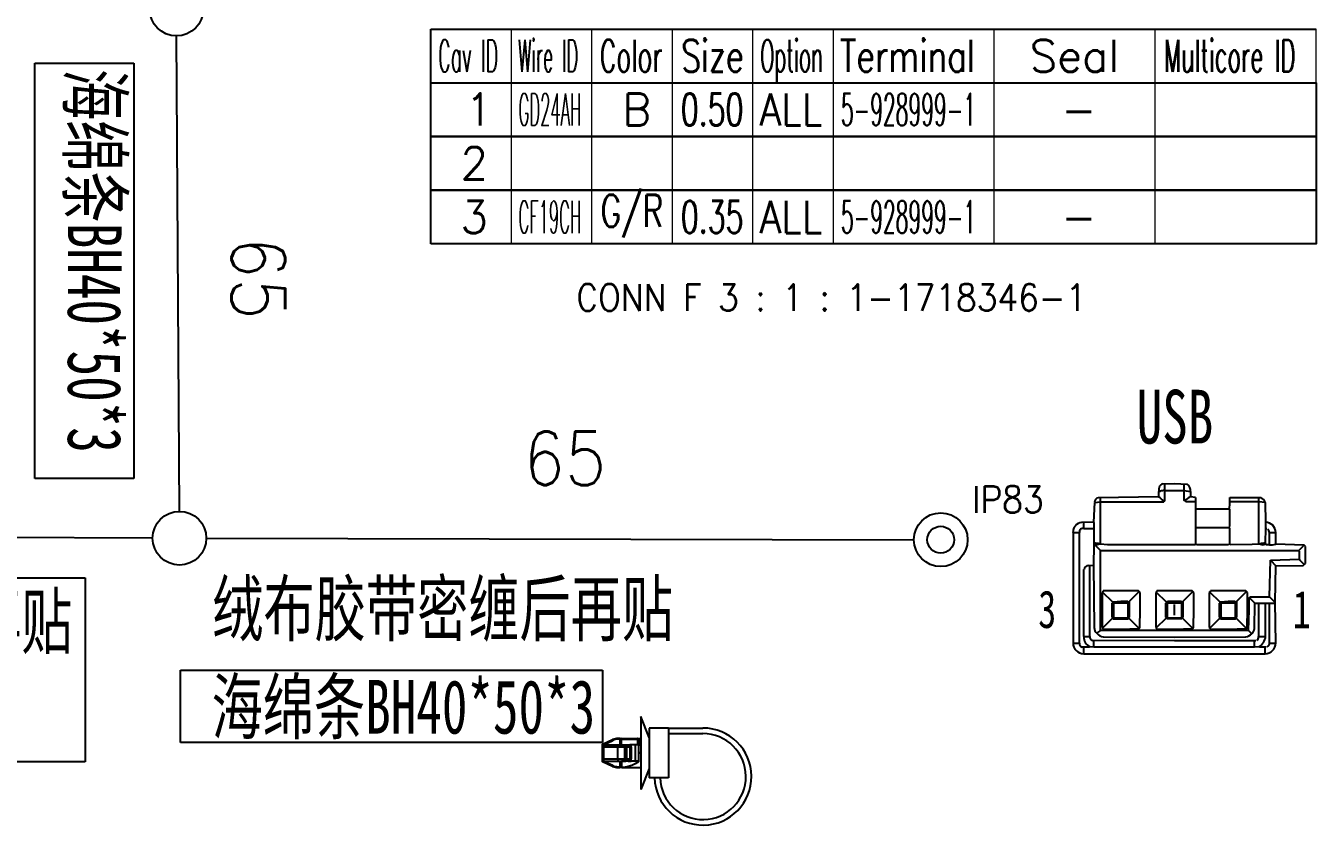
# Model space of a CAD drawing. Header units: inches. Extents: x 47316 to 59086, y 3141 to 11743.
# Drawn here: x 52739.4 to 52859.7, y 8401 to 8475.5 of the extents above; entities that cross this region are included whole.
import ezdxf

# ---------------------------------------------------------------- set-up
doc = ezdxf.new("R2010")
doc.units = ezdxf.units.IN
doc.header["$MEASUREMENT"] = 0
doc.layers.add('___SHELL', color=7, linetype='Continuous')
doc.styles.add('MtX_FangSong_GB2312', font='')
doc.styles.get("Standard").update_dxf_attribs({"font": ''})
doc.styles.get('MtX_FangSong_GB2312').set_extended_font_data('FangSong_GB2312')
doc.styles.get('Standard').set_extended_font_data('SimSun')
doc.linetypes.add('_VH_FOAM_COVERING_2', pattern='A,0.0001,[31,VeSys.shx,S=0.1,R=0,X=0,Y=0],-0.4,[31,VeSys.shx,S=0.1,R=180,X=0,Y=0],-0.0001', length=0.4002)

msp = doc.modelspace()

# ---------------------------------------------------------------- linework, layer by layer
at = {"color": 0, "linetype": 'Continuous', "lineweight": -2}
for p, q in [((52777.18, 8475.19), (52859.68, 8475.19)), ((52777.18, 8470.19), (52777.18, 8475.19)), ((52777.18, 8470.19), (52859.68, 8470.19))]:
    msp.add_line(p, q, dxfattribs=at)
at = {"color": 7, "linetype": 'Continuous', "lineweight": 15}
for p, q in [((52784.68, 8470.19), (52784.68, 8475.19)), ((52792.18, 8470.19), (52792.18, 8475.19)), ((52799.68, 8470.19), (52799.68, 8475.19)), ((52807.18, 8470.19), (52807.18, 8475.19)), ((52814.68, 8470.19), (52814.68, 8475.19)), ((52829.68, 8470.19), (52829.68, 8475.19)), ((52844.68, 8470.19), (52844.68, 8475.19)), ((52859.68, 8470.19), (52859.68, 8475.19))]:
    msp.add_line(p, q, dxfattribs=at)
at = {"color": 0, "linetype": '_VH_FOAM_COVERING_2', "lineweight": -2, "ltscale": 5}
for p, q in [((52753.73, 8430.27), (52753.48, 8474.55)), ((52686.92, 8428.15), (52751.24, 8427.79)), ((52756.24, 8427.77), (52822.19, 8427.63))]:
    msp.add_line(p, q, dxfattribs=at)
at = {"color": 1}
for p, q in [((52740.26, 8472.02), (52749.48, 8472.02)), ((52740.26, 8433.32), (52740.26, 8472.02)), ((52749.48, 8472.02), (52749.48, 8433.32)), ((52749.48, 8433.32), (52740.26, 8433.32)), ((52699.87, 8424.07), (52744.95, 8424.07)), ((52744.95, 8424.07), (52744.95, 8406.95)), ((52753.84, 8415.49), (52793.18, 8415.49)), ((52753.84, 8408.74), (52753.84, 8415.49)), ((52793.18, 8415.49), (52793.18, 8408.74)), ((52793.18, 8408.74), (52753.84, 8408.74)), ((52744.95, 8406.95), (52699.87, 8406.95))]:
    msp.add_line(p, q, dxfattribs=at)
at = {"color": 102, "linetype": 'Continuous', "lineweight": 15}
for p, q in [((52784.68, 8465.19), (52784.68, 8470.19)), ((52792.18, 8465.19), (52792.18, 8470.19)), ((52799.68, 8465.19), (52799.68, 8470.19)), ((52807.18, 8465.19), (52807.18, 8470.19)), ((52814.68, 8465.19), (52814.68, 8470.19)), ((52829.68, 8465.19), (52829.68, 8470.19)), ((52844.68, 8465.19), (52844.68, 8470.19)), ((52784.68, 8460.19), (52784.68, 8465.19)), ((52792.18, 8460.19), (52792.18, 8465.19)), ((52799.68, 8460.19), (52799.68, 8465.19)), ((52807.18, 8460.19), (52807.18, 8465.19)), ((52814.68, 8460.19), (52814.68, 8465.19)), ((52829.68, 8460.19), (52829.68, 8465.19)), ((52844.68, 8460.19), (52844.68, 8465.19)), ((52784.68, 8455.19), (52784.68, 8460.19)), ((52792.18, 8455.19), (52792.18, 8460.19)), ((52799.68, 8455.19), (52799.68, 8460.19)), ((52807.18, 8455.19), (52807.18, 8460.19)), ((52814.68, 8455.19), (52814.68, 8460.19)), ((52829.68, 8455.19), (52829.68, 8460.19)), ((52844.68, 8455.19), (52844.68, 8460.19))]:
    msp.add_line(p, q, dxfattribs=at)
at = {"color": 0, "linetype": 'ByBlock', "lineweight": -3, "ltscale": 0.132311}
for p, q in [((52797.53, 8409.21), (52796.73, 8411.17)), ((52797.53, 8406.33), (52796.73, 8404.37))]:
    msp.add_line(p, q, dxfattribs=at)
at = {"color": 0, "linetype": 'ByBlock', "lineweight": -3, "ltscale": 0.425}
msp.add_line((52796.73, 8411.17), (52796.73, 8404.37), dxfattribs=at)
at = {"color": 0, "linetype": 'ByBlock', "lineweight": -3, "ltscale": 0.096026}
for p, q in [((52797.53, 8410.09), (52797.53, 8408.55)), ((52797.53, 8406.98), (52797.53, 8405.45))]:
    msp.add_line(p, q, dxfattribs=at)
at = {"color": 0, "linetype": 'ByBlock', "lineweight": -3, "ltscale": 0.1125}
for p, q in [((52799.33, 8410.09), (52797.53, 8410.09)), ((52799.33, 8405.45), (52797.53, 8405.45))]:
    msp.add_line(p, q, dxfattribs=at)
at = {"color": 0, "linetype": 'ByBlock', "lineweight": -3, "ltscale": 0.2}
for p, q in [((52799.33, 8410.09), (52802.53, 8410.09)), ((52799.33, 8409.57), (52802.53, 8409.57))]:
    msp.add_line(p, q, dxfattribs=at)
at = {"color": 0, "linetype": 'ByBlock', "lineweight": -3, "ltscale": 0.289999}
msp.add_line((52799.33, 8410.09), (52799.33, 8405.45), dxfattribs=at)
at = {"color": 0, "linetype": 'ByBlock', "lineweight": -3, "ltscale": 0.005}
for p, q in [((52793.21, 8408.51), (52793.13, 8408.51)), ((52793.21, 8408.51), (52793.18, 8408.59)), ((52794.12, 8408.94), (52794.09, 8409.01)), ((52794.6, 8409.05), (52794.6, 8409.13)), ((52794.79, 8409.05), (52794.79, 8409.13)), ((52796.6, 8409.05), (52796.6, 8409.13)), ((52793.21, 8407.02), (52793.13, 8407.02)), ((52793.21, 8407.02), (52793.18, 8406.94)), ((52794.12, 8406.59), (52794.09, 8406.52)), ((52794.6, 8406.49), (52794.6, 8406.41)), ((52794.79, 8406.49), (52794.79, 8406.41))]:
    msp.add_line(p, q, dxfattribs=at)
at = {"color": 0, "linetype": 'ByBlock', "lineweight": -3, "ltscale": 0.011816}
for p, q in [((52793.13, 8408.51), (52793.13, 8408.33)), ((52793.13, 8407.21), (52793.13, 8407.02))]:
    msp.add_line(p, q, dxfattribs=at)
at = {"color": 0, "linetype": 'ByBlock', "lineweight": -3, "ltscale": 0.062942}
for p, q in [((52793.18, 8408.59), (52794.09, 8409.01)), ((52794.09, 8406.52), (52793.18, 8406.94))]:
    msp.add_line(p, q, dxfattribs=at)
at = {"color": 0, "linetype": 'ByBlock', "lineweight": -3, "ltscale": 0.062941}
for p, q in [((52793.21, 8408.51), (52794.12, 8408.94)), ((52794.12, 8406.59), (52793.21, 8407.02))]:
    msp.add_line(p, q, dxfattribs=at)
at = {"color": 0, "linetype": 'ByBlock', "lineweight": -3, "ltscale": 0.001816}
for p, q in [((52793.21, 8408.51), (52793.21, 8408.49)), ((52793.21, 8407.05), (52793.21, 8407.02))]:
    msp.add_line(p, q, dxfattribs=at)
at = {"color": 0, "linetype": 'ByBlock', "lineweight": -3, "ltscale": 0.081943}
for p, q in [((52793.33, 8408.53), (52794.64, 8408.53)), ((52793.25, 8408.33), (52794.56, 8408.33)), ((52793.25, 8407.21), (52794.56, 8407.21)), ((52793.33, 8407.01), (52794.64, 8407.01))]:
    msp.add_line(p, q, dxfattribs=at)
at = {"color": 0, "linetype": 'ByBlock', "lineweight": -3, "ltscale": 0.011804}
for p, q in [((52794.79, 8409.13), (52794.6, 8409.13)), ((52794.79, 8409.05), (52794.6, 8409.05))]:
    msp.add_line(p, q, dxfattribs=at)
at = {"color": 0, "linetype": 'ByBlock', "lineweight": -3, "ltscale": 0.04455}
for p, q in [((52794.64, 8408.53), (52795.35, 8408.53)), ((52794.64, 8407.01), (52795.35, 8407.01))]:
    msp.add_line(p, q, dxfattribs=at)
at = {"color": 0, "linetype": 'ByBlock', "lineweight": -3, "ltscale": 0.006325}
msp.add_line((52794.79, 8409.13), (52794.89, 8409.13), dxfattribs=at)
at = {"color": 0, "linetype": 'ByBlock', "lineweight": -3, "ltscale": 0.007907}
msp.add_line((52794.79, 8409.05), (52794.91, 8409.05), dxfattribs=at)
at = {"color": 0, "linetype": 'ByBlock', "lineweight": -3, "ltscale": 0.0325}
for p, q in [((52794.79, 8409.05), (52794.79, 8408.53)), ((52794.91, 8409.05), (52794.91, 8408.53)), ((52796.47, 8408.53), (52796.47, 8409.05)), ((52794.79, 8407.01), (52794.79, 8406.49)), ((52794.88, 8407.01), (52794.88, 8406.49))]:
    msp.add_line(p, q, dxfattribs=at)
at = {"color": 0, "linetype": 'ByBlock', "lineweight": -3, "ltscale": 0.097302}
for p, q in [((52794.89, 8409.13), (52796.44, 8409.13)), ((52794.91, 8409.05), (52796.47, 8409.05))]:
    msp.add_line(p, q, dxfattribs=at)
at = {"color": 0, "linetype": 'ByBlock', "lineweight": -3, "ltscale": 0.012637}
for p, q in [((52795.35, 8408.53), (52795.56, 8408.53)), ((52795.21, 8408.33), (52795.41, 8408.33)), ((52795.41, 8407.21), (52795.21, 8407.21)), ((52795.56, 8407.01), (52795.35, 8407.01))]:
    msp.add_line(p, q, dxfattribs=at)
at = {"color": 0, "linetype": 'ByBlock', "lineweight": -3, "ltscale": 0.009006}
for p, q in [((52795.56, 8408.53), (52795.7, 8408.53)), ((52795.56, 8407.01), (52795.7, 8407.01))]:
    msp.add_line(p, q, dxfattribs=at)
at = {"color": 0, "linetype": 'ByBlock', "lineweight": -3, "ltscale": 0.009364}
for p, q in [((52795.85, 8408.53), (52795.7, 8408.53)), ((52795.85, 8408.33), (52795.7, 8408.33)), ((52795.7, 8407.21), (52795.85, 8407.21)), ((52795.7, 8407.01), (52795.85, 8407.01))]:
    msp.add_line(p, q, dxfattribs=at)
at = {"color": 0, "linetype": 'ByBlock', "lineweight": -3, "ltscale": 0.0125}
for p, q in [((52795.7, 8408.33), (52795.7, 8408.53)), ((52795.85, 8408.33), (52795.85, 8408.53)), ((52796.53, 8407.81), (52796.73, 8407.81)), ((52796.53, 8407.77), (52796.73, 8407.77)), ((52795.7, 8407.01), (52795.7, 8407.21)), ((52795.85, 8407.01), (52795.85, 8407.21))]:
    msp.add_line(p, q, dxfattribs=at)
at = {"color": 0, "linetype": 'ByBlock', "lineweight": -3, "ltscale": 0.022501}
for p, q in [((52796.21, 8408.53), (52795.85, 8408.53)), ((52796.21, 8407.01), (52795.85, 8407.01))]:
    msp.add_line(p, q, dxfattribs=at)
at = {"color": 0, "linetype": 'ByBlock', "lineweight": -3, "ltscale": 0.02}
for p, q in [((52796.53, 8408.53), (52796.21, 8408.53)), ((52796.53, 8407.01), (52796.21, 8407.01))]:
    msp.add_line(p, q, dxfattribs=at)
at = {"color": 0, "linetype": 'ByBlock', "lineweight": -3, "ltscale": 0.095}
for p, q in [((52796.21, 8408.53), (52796.21, 8407.01)), ((52796.53, 8408.53), (52796.53, 8407.01))]:
    msp.add_line(p, q, dxfattribs=at)
at = {"color": 0, "linetype": 'ByBlock', "lineweight": -3, "ltscale": 0.009488}
msp.add_line((52796.44, 8409.13), (52796.6, 8409.13), dxfattribs=at)
at = {"color": 0, "linetype": 'ByBlock', "lineweight": -3, "ltscale": 0.007906}
msp.add_line((52796.47, 8409.05), (52796.6, 8409.05), dxfattribs=at)
at = {"color": 0, "linetype": 'ByBlock', "lineweight": -3, "ltscale": 0.008443}
for p, q in [((52796.6, 8409.13), (52796.73, 8409.13)), ((52796.6, 8409.05), (52796.73, 8409.05))]:
    msp.add_line(p, q, dxfattribs=at)
at = {"color": 0, "linetype": 'ByBlock', "lineweight": -3, "ltscale": 0.032832}
msp.add_line((52796.6, 8408.52), (52796.6, 8409.05), dxfattribs=at)
at = {"color": 0, "linetype": 'ByBlock', "lineweight": -3, "ltscale": 0.097948}
msp.add_line((52797.53, 8408.55), (52797.53, 8406.98), dxfattribs=at)
at = {"color": 0, "linetype": 'ByBlock', "lineweight": -3, "ltscale": 0.07}
for p, q in [((52793.13, 8408.33), (52793.13, 8407.21)), ((52793.25, 8408.33), (52793.25, 8407.21)), ((52794.56, 8408.33), (52794.56, 8407.21)), ((52795.21, 8408.33), (52795.21, 8407.21)), ((52795.41, 8408.33), (52795.41, 8407.21)), ((52795.7, 8408.33), (52795.7, 8407.21)), ((52795.85, 8408.33), (52795.85, 8407.21))]:
    msp.add_line(p, q, dxfattribs=at)
at = {"color": 0, "linetype": 'ByBlock', "lineweight": -3, "ltscale": 0.007544}
for p, q in [((52793.13, 8408.33), (52793.25, 8408.33)), ((52793.13, 8407.21), (52793.25, 8407.21))]:
    msp.add_line(p, q, dxfattribs=at)
at = {"color": 0, "linetype": 'ByBlock', "lineweight": -3, "ltscale": 0.0405}
for p, q in [((52794.56, 8408.33), (52795.21, 8408.33)), ((52794.56, 8407.21), (52795.21, 8407.21))]:
    msp.add_line(p, q, dxfattribs=at)
at = {"color": 0, "linetype": 'ByBlock', "lineweight": -3, "ltscale": 0.018011}
for p, q in [((52795.41, 8408.33), (52795.7, 8408.33)), ((52795.41, 8407.21), (52795.7, 8407.21))]:
    msp.add_line(p, q, dxfattribs=at)
at = {"color": 0, "linetype": 'ByBlock', "lineweight": -3, "ltscale": 0.0025}
msp.add_line((52796.6, 8407.77), (52796.6, 8407.81), dxfattribs=at)
at = {"color": 0, "linetype": 'ByBlock', "lineweight": -3, "ltscale": 0.012206}
for p, q in [((52794.6, 8406.49), (52794.79, 8406.49)), ((52794.6, 8406.41), (52794.79, 8406.41))]:
    msp.add_line(p, q, dxfattribs=at)
at = {"color": 0, "linetype": 'ByBlock', "lineweight": -3, "ltscale": 0.005363}
msp.add_line((52794.79, 8407.01), (52794.88, 8407.01), dxfattribs=at)
at = {"color": 0, "linetype": 'ByBlock', "lineweight": -3, "ltscale": 0.005597}
msp.add_line((52794.88, 8406.49), (52794.79, 8406.49), dxfattribs=at)
at = {"color": 0, "linetype": 'ByBlock', "lineweight": -3, "ltscale": 0.004477}
msp.add_line((52794.86, 8406.41), (52794.79, 8406.41), dxfattribs=at)
at = {"color": 0, "linetype": 'ByBlock', "lineweight": -3, "ltscale": 0.00896}
msp.add_line((52795.01, 8406.41), (52794.86, 8406.41), dxfattribs=at)
at = {"color": 0, "linetype": 'ByBlock', "lineweight": -3, "ltscale": 0.000233459}
msp.add_line((52794.88, 8407.01), (52794.88, 8407.01), dxfattribs=at)
at = {"color": 0, "linetype": 'ByBlock', "lineweight": -3, "ltscale": 0.003059}
msp.add_line((52794.88, 8407.01), (52794.93, 8407.01), dxfattribs=at)
at = {"color": 0, "linetype": 'ByBlock', "lineweight": -3, "ltscale": 0.002986}
msp.add_line((52794.93, 8406.49), (52794.88, 8406.49), dxfattribs=at)
at = {"color": 0, "linetype": 'ByBlock', "lineweight": -3, "ltscale": 0.1}
msp.add_line((52796.53, 8407.01), (52794.93, 8407.01), dxfattribs=at)
at = {"color": 0, "linetype": 'ByBlock', "lineweight": -3, "ltscale": 0.031953}
msp.add_line((52794.93, 8407.01), (52794.93, 8406.49), dxfattribs=at)
at = {"color": 0, "linetype": 'ByBlock', "lineweight": -3, "ltscale": 9.0198e-05}
msp.add_line((52794.93, 8406.49), (52794.93, 8406.49), dxfattribs=at)
at = {"color": 0, "linetype": 'ByBlock', "lineweight": -3, "ltscale": 0.000495148}
msp.add_line((52794.93, 8406.49), (52794.93, 8406.49), dxfattribs=at)
at = {"color": 0, "linetype": 'ByBlock', "lineweight": -3, "ltscale": 0.000715637}
msp.add_line((52795.01, 8406.42), (52795.01, 8406.41), dxfattribs=at)
at = {"color": 0, "linetype": 'ByBlock', "lineweight": -3, "ltscale": 0.107719}
msp.add_line((52795.01, 8406.41), (52796.73, 8406.41), dxfattribs=at)
at = {"color": 0, "linetype": 'ByBlock', "lineweight": -3, "ltscale": 0.004339}
msp.add_line((52796.53, 8407.01), (52796.53, 8406.94), dxfattribs=at)
at = {"color": 0, "linetype": 'Continuous', "lineweight": -2}
for points in [[(52777.18, 8465.19), (52777.18, 8470.19), (52859.68, 8470.19), (52859.68, 8465.19)], [(52777.18, 8460.19), (52777.18, 8465.19), (52859.68, 8465.19), (52859.68, 8460.19)], [(52777.18, 8455.19), (52777.18, 8460.19), (52859.68, 8460.19), (52859.68, 8455.19)]]:
    msp.add_lwpolyline(points, close=True, dxfattribs=at)
at = {"color": 0, "linetype": 'ByBlock', "lineweight": -3}
msp.add_lwpolyline([(52796.53, 8406.94), (52796.22, 8406.75), (52795.9, 8406.6), (52795.56, 8406.5), (52795.29, 8406.45), (52795.01, 8406.42)], dxfattribs=at)
at = {"color": 0, "linetype": 'Continuous', "lineweight": -2}
for centre, radius in [((52753.46, 8477.05), 2.5), ((52753.74, 8427.77), 2.5), ((52824.69, 8427.63), 2.5), ((52824.69, 8427.63), 1.25)]:
    msp.add_circle(centre, radius, dxfattribs=at)
at = {"color": 0, "linetype": 'ByBlock', "lineweight": -3}
for centre, radius, start, end in [((52802.53, 8405.57), 4.52, 181.5213, 90), ((52793.21, 8408.51), 0.08, 115.0169, 180), ((52793.33, 8408.33), 0.2, 90, 180), ((52794.6, 8407.93), 1.2, 90, 115.0169), ((52794.6, 8407.93), 1.12, 90, 115.0169), ((52796.53, 8408.13), 0.4, 60, 90), ((52802.53, 8405.57), 4, 181.7191, 90), ((52793.33, 8407.21), 0.2, 180, 270), ((52793.21, 8407.02), 0.08, 180, 244.9831), ((52794.6, 8407.61), 1.2, 244.9831, 270), ((52794.6, 8407.61), 1.12, 244.9831, 270), ((52795.01, 8406.49), 0.0799, 180.0574, 270.0573), ((52795.01, 8406.49), 0.0745, 178.3994, 274.0763), ((52795.01, 8406.41), 0.00347, 251.1624, 314.3906)]:
    msp.add_arc(centre, radius, start, end, dxfattribs=at)
for centre, major_axis, ratio, start_param, end_param in [((52793.33, 8408.33), (0, -0.2), 0.396439, 3.141593, 4.712389), ((52794.64, 8408.33), (0, -0.2), 0.396439, 3.141593, 4.712389), ((52794.89, 8409.05), (0, -0.08), 0.316228, 1.570796, 3.141593), ((52795.35, 8408.33), (0, -0.2), 0.720438, 3.141593, 4.712389), ((52795.56, 8408.33), (0, -0.2), 0.720438, 3.141593, 4.712389), ((52796.44, 8409.05), (0, -0.08), 0.316228, 1.570796, 3.141593), ((52793.33, 8407.21), (0, -0.2), 0.396439, 4.712389, 6.283185), ((52794.64, 8407.21), (0, -0.2), 0.396439, 4.712389, 6.283185), ((52794.86, 8406.49), (0, 0.08), 0.22389, 3.141593, 4.712389), ((52795.01, 8406.49), (0, 0.08), 0.97071, 1.570796, 3.141593), ((52795.35, 8407.21), (0, -0.2), 0.720438, 4.712389, 6.283185), ((52795.56, 8407.21), (0, -0.2), 0.720438, 4.712389, 6.283185)]:
    msp.add_ellipse(centre, major_axis=major_axis, ratio=ratio, start_param=start_param, end_param=end_param, dxfattribs=at)
at = {"layer": '___SHELL', "color": 0, "linetype": 'Continuous', "lineweight": -2}
for p, q in [((52845.37, 8432.83), (52846.47, 8432.86)), ((52845.57, 8432.21), (52845.57, 8432.86)), ((52846.47, 8432.86), (52847.67, 8432.81)), ((52847.37, 8432.21), (52847.37, 8432.86)), ((52845.02, 8431.61), (52839.37, 8431.53)), ((52839.57, 8431.16), (52839.57, 8431.56)), ((52845.02, 8432.11), (52845.17, 8432.14)), ((52845.02, 8431.61), (52845.02, 8432.11)), ((52845.57, 8432.21), (52846.47, 8432.21)), ((52845.57, 8431.26), (52845.57, 8432.21)), ((52846.47, 8432.21), (52847.37, 8432.21)), ((52847.37, 8432.21), (52847.97, 8432.11)), ((52847.37, 8431.31), (52847.37, 8432.21)), ((52847.42, 8431.26), (52847.37, 8431.31)), ((52847.97, 8432.11), (52847.97, 8431.61)), ((52848.42, 8431.56), (52847.97, 8431.61)), ((52848.47, 8431.51), (52848.42, 8431.56)), ((52848.47, 8431.16), (52848.47, 8431.51)), ((52851.62, 8431.16), (52851.62, 8431.56)), ((52851.62, 8431.56), (52854.52, 8431.56)), ((52854.32, 8431.16), (52854.32, 8431.56)), ((52839.02, 8431.11), (52838.92, 8429.26)), ((52839.02, 8431.11), (52839.57, 8431.16)), ((52839.57, 8427.21), (52839.57, 8431.16)), ((52839.57, 8431.16), (52845.47, 8431.16)), ((52845.47, 8431.16), (52845.52, 8431.21)), ((52845.52, 8431.21), (52845.57, 8431.26)), ((52847.47, 8431.26), (52847.42, 8431.26)), ((52847.52, 8431.16), (52847.47, 8431.26)), ((52848.47, 8431.16), (52847.52, 8431.16)), ((52848.47, 8430.51), (52848.47, 8431.16)), ((52848.47, 8430.51), (52851.57, 8430.51)), ((52848.47, 8428.76), (52848.47, 8430.51)), ((52851.62, 8430.46), (52851.57, 8430.51)), ((52854.32, 8431.16), (52851.62, 8431.16)), ((52851.62, 8428.86), (52851.62, 8430.46)), ((52854.92, 8431.11), (52854.32, 8431.16)), ((52854.32, 8427.21), (52854.32, 8431.16)), ((52854.92, 8431.11), (52854.97, 8429.26)), ((52838.92, 8429.26), (52837.82, 8429.23)), ((52838.02, 8428.66), (52838.02, 8429.26)), ((52838.92, 8429.26), (52838.97, 8429.21)), ((52838.97, 8429.21), (52838.97, 8428.66)), ((52854.97, 8429.26), (52854.97, 8428.66)), ((52837.02, 8428.31), (52837.62, 8428.31)), ((52837.02, 8428.31), (52837.02, 8418.01)), ((52837.62, 8418.01), (52837.62, 8428.31)), ((52838.02, 8428.66), (52838.97, 8428.66)), ((52838.97, 8428.66), (52838.97, 8427.36)), ((52848.47, 8428.76), (52851.57, 8428.76)), ((52848.47, 8427.21), (52848.47, 8428.76)), ((52851.57, 8428.76), (52851.58, 8428.8)), ((52851.62, 8428.71), (52851.57, 8428.76)), ((52851.58, 8428.8), (52851.62, 8428.86)), ((52851.62, 8427.21), (52851.62, 8428.71)), ((52854.97, 8428.66), (52854.92, 8427.36)), ((52854.97, 8428.66), (52855.07, 8428.66)), ((52855.32, 8428.31), (52855.92, 8428.31)), ((52855.32, 8427.16), (52855.32, 8428.31)), ((52855.92, 8427.21), (52855.92, 8428.31)), ((52838.97, 8427.16), (52838.92, 8425.26)), ((52838.97, 8427.36), (52838.97, 8427.16)), ((52839.07, 8427.16), (52839.07, 8427.11)), ((52839.07, 8427.11), (52839.57, 8426.61)), ((52839.42, 8427.21), (52839.37, 8427.31)), ((52839.57, 8427.21), (52839.42, 8427.21)), ((52840.22, 8427.16), (52839.57, 8427.21)), ((52839.57, 8426.61), (52858.07, 8426.61)), ((52839.57, 8421.11), (52839.57, 8426.61)), ((52848.37, 8427.16), (52840.22, 8427.16)), ((52848.47, 8427.21), (52848.37, 8427.16)), ((52848.52, 8427.16), (52848.47, 8427.21)), ((52851.52, 8427.16), (52848.52, 8427.16)), ((52851.57, 8427.2), (52851.52, 8427.16)), ((52851.62, 8427.21), (52851.57, 8427.2)), ((52851.67, 8427.16), (52851.62, 8427.21)), ((52853.72, 8427.18), (52851.67, 8427.16)), ((52854.32, 8427.21), (52853.72, 8427.18)), ((52854.47, 8427.21), (52854.32, 8427.21)), ((52854.47, 8427.21), (52854.52, 8427.31)), ((52854.92, 8427.36), (52854.97, 8427.21)), ((52855.02, 8427.16), (52854.97, 8427.21)), ((52855.32, 8427.16), (52855.02, 8427.16)), ((52858.52, 8427.11), (52855.92, 8427.21)), ((52858.07, 8426.61), (52858.51, 8427.06)), ((52858.12, 8426.56), (52858.07, 8426.61)), ((52858.12, 8425.81), (52858.12, 8426.56)), ((52858.51, 8427.06), (52858.52, 8427.11)), ((52858.57, 8427.11), (52858.52, 8427.11)), ((52858.67, 8427.01), (52858.57, 8427.11)), ((52858.67, 8425.41), (52858.67, 8427.01)), ((52855.32, 8422.31), (52855.42, 8425.71)), ((52855.42, 8425.71), (52858.12, 8425.81)), ((52855.42, 8425.71), (52855.92, 8425.21)), ((52858.12, 8425.81), (52858.12, 8425.76)), ((52858.12, 8425.76), (52858.57, 8425.31)), ((52858.47, 8425.23), (52858.57, 8425.31)), ((52858.57, 8425.31), (52858.67, 8425.41)), ((52838.02, 8418.61), (52838.04, 8424.86)), ((52838.42, 8425.23), (52838.92, 8425.26)), ((52838.57, 8418.61), (52838.57, 8425.26)), ((52838.92, 8425.26), (52838.99, 8419.46)), ((52855.87, 8421.81), (52855.92, 8425.21)), ((52855.92, 8425.21), (52858.47, 8425.23)), ((52839.77, 8422.76), (52839.72, 8422.71)), ((52839.72, 8422.71), (52839.72, 8421.11)), ((52839.82, 8422.86), (52839.77, 8422.76)), ((52840.72, 8421.81), (52839.77, 8422.76)), ((52841.47, 8422.86), (52839.82, 8422.86)), ((52840.67, 8421.71), (52840.72, 8421.76)), ((52840.67, 8421.11), (52840.67, 8421.71)), ((52840.72, 8421.81), (52840.77, 8421.86)), ((52840.72, 8421.76), (52840.72, 8421.81)), ((52840.82, 8421.71), (52840.72, 8421.76)), ((52840.77, 8421.86), (52841.47, 8421.91)), ((52840.82, 8421.71), (52840.87, 8421.76)), ((52840.82, 8421.11), (52840.82, 8421.71)), ((52840.87, 8421.76), (52841.47, 8421.76)), ((52843.12, 8422.86), (52841.47, 8422.86)), ((52841.47, 8421.91), (52842.12, 8421.91)), ((52841.47, 8421.76), (52842.17, 8421.76)), ((52842.12, 8421.91), (52842.17, 8421.86)), ((52842.17, 8421.86), (52842.27, 8421.86)), ((52842.17, 8421.76), (52842.17, 8421.86)), ((52842.17, 8421.11), (52842.17, 8421.76)), ((52842.27, 8421.86), (52842.28, 8421.9)), ((52842.27, 8421.11), (52842.27, 8421.86)), ((52842.28, 8421.9), (52843.17, 8422.81)), ((52843.17, 8422.81), (52843.12, 8422.86)), ((52843.27, 8422.71), (52843.17, 8422.81)), ((52843.27, 8421.11), (52843.27, 8422.71)), ((52844.77, 8422.76), (52844.72, 8422.71)), ((52844.72, 8422.71), (52844.72, 8421.11)), ((52844.82, 8422.86), (52844.77, 8422.76)), ((52845.72, 8421.81), (52844.77, 8422.76)), ((52846.47, 8422.86), (52844.82, 8422.86)), ((52845.67, 8421.71), (52845.72, 8421.76)), ((52845.67, 8421.11), (52845.67, 8421.71)), ((52845.72, 8421.81), (52845.77, 8421.86)), ((52845.72, 8421.76), (52845.72, 8421.81)), ((52845.82, 8421.71), (52845.72, 8421.76)), ((52845.77, 8421.86), (52845.82, 8421.91)), ((52845.82, 8421.91), (52847.12, 8421.91)), ((52845.82, 8421.71), (52845.87, 8421.76)), ((52845.82, 8421.11), (52845.82, 8421.71)), ((52845.87, 8421.76), (52847.17, 8421.76)), ((52848.12, 8422.86), (52846.47, 8422.86)), ((52847.12, 8421.91), (52847.17, 8421.86)), ((52847.17, 8421.86), (52847.27, 8421.86)), ((52847.17, 8421.76), (52847.17, 8421.86)), ((52847.17, 8421.11), (52847.17, 8421.76)), ((52847.27, 8421.86), (52847.28, 8421.9)), ((52847.27, 8421.11), (52847.27, 8421.86)), ((52847.28, 8421.9), (52848.17, 8422.81)), ((52848.17, 8422.81), (52848.12, 8422.86)), ((52848.27, 8422.71), (52848.17, 8422.81)), ((52848.27, 8421.11), (52848.27, 8422.71)), ((52849.77, 8422.76), (52849.72, 8422.71)), ((52849.72, 8422.71), (52849.72, 8421.11)), ((52849.82, 8422.86), (52849.77, 8422.76)), ((52850.72, 8421.81), (52849.77, 8422.76)), ((52851.47, 8422.86), (52849.82, 8422.86)), ((52850.67, 8421.71), (52850.72, 8421.76)), ((52850.67, 8421.11), (52850.67, 8421.71)), ((52850.72, 8421.81), (52850.77, 8421.86)), ((52850.72, 8421.76), (52850.72, 8421.81)), ((52850.82, 8421.71), (52850.72, 8421.76)), ((52850.77, 8421.86), (52851.47, 8421.91)), ((52850.82, 8421.71), (52850.87, 8421.76)), ((52850.82, 8421.11), (52850.82, 8421.71)), ((52850.87, 8421.76), (52851.47, 8421.76)), ((52853.12, 8422.86), (52851.47, 8422.86)), ((52851.47, 8421.91), (52852.12, 8421.91)), ((52851.47, 8421.76), (52852.17, 8421.76)), ((52852.12, 8421.91), (52852.17, 8421.86)), ((52852.17, 8421.86), (52852.27, 8421.86)), ((52852.17, 8421.76), (52852.17, 8421.86)), ((52852.17, 8421.11), (52852.17, 8421.76)), ((52852.27, 8421.86), (52852.28, 8421.9)), ((52852.27, 8421.11), (52852.27, 8421.86)), ((52852.28, 8421.9), (52853.17, 8422.81)), ((52853.17, 8422.81), (52853.12, 8422.86)), ((52853.27, 8422.71), (52853.17, 8422.81)), ((52853.27, 8421.11), (52853.27, 8422.71)), ((52853.42, 8422.16), (52853.47, 8422.21)), ((52853.42, 8421.11), (52853.42, 8422.16)), ((52853.47, 8422.26), (52853.52, 8422.31)), ((52853.47, 8422.21), (52853.47, 8422.26)), ((52853.97, 8421.71), (52853.47, 8422.21)), ((52853.52, 8422.31), (52855.32, 8422.31)), ((52853.94, 8419.36), (52853.97, 8421.71)), ((52853.97, 8421.71), (52855.72, 8421.71)), ((52854.32, 8418.61), (52854.32, 8421.71)), ((52854.97, 8418.61), (52854.97, 8421.71)), ((52855.82, 8421.81), (52855.32, 8422.31)), ((52855.32, 8418.01), (52855.32, 8421.71)), ((52855.72, 8421.71), (52855.82, 8421.81)), ((52855.87, 8421.81), (52855.82, 8421.81)), ((52855.92, 8418.01), (52855.87, 8421.81)), ((52839.57, 8419.16), (52839.57, 8421.11)), ((52839.72, 8421.11), (52839.72, 8419.46)), ((52840.67, 8420.41), (52840.67, 8421.11)), ((52840.82, 8420.41), (52840.82, 8421.11)), ((52842.17, 8420.41), (52842.17, 8421.11)), ((52842.27, 8420.41), (52842.27, 8421.11)), ((52843.24, 8419.51), (52843.27, 8421.11)), ((52844.72, 8421.11), (52844.72, 8419.46)), ((52845.67, 8420.41), (52845.67, 8421.11)), ((52845.82, 8420.41), (52845.82, 8421.11)), ((52846.47, 8421.11), (52846.47, 8421.61)), ((52846.47, 8420.61), (52846.47, 8421.11)), ((52847.17, 8420.41), (52847.17, 8421.11)), ((52847.27, 8420.41), (52847.27, 8421.11)), ((52848.24, 8419.51), (52848.27, 8421.11)), ((52849.72, 8421.11), (52849.72, 8419.46)), ((52850.67, 8420.41), (52850.67, 8421.11)), ((52850.82, 8420.41), (52850.82, 8421.11)), ((52852.17, 8420.41), (52852.17, 8421.11)), ((52852.27, 8420.41), (52852.27, 8421.11)), ((52853.24, 8419.51), (52853.27, 8421.11)), ((52853.37, 8419.16), (52853.42, 8421.11)), ((52839.72, 8419.46), (52839.77, 8419.41)), ((52839.77, 8419.41), (52839.82, 8419.46)), ((52839.77, 8419.41), (52839.87, 8419.31)), ((52839.82, 8419.46), (52840.67, 8420.3)), ((52839.87, 8419.31), (52841.47, 8419.31)), ((52840.72, 8420.36), (52840.67, 8420.41)), ((52840.67, 8420.3), (52840.72, 8420.31)), ((52840.72, 8420.36), (52840.82, 8420.41)), ((52840.72, 8420.31), (52840.72, 8420.36)), ((52840.72, 8420.31), (52840.77, 8420.26)), ((52840.77, 8420.26), (52841.47, 8420.26)), ((52840.82, 8420.41), (52840.87, 8420.36)), ((52840.87, 8420.36), (52841.47, 8420.36)), ((52841.47, 8420.26), (52842.17, 8420.26)), ((52841.47, 8419.31), (52843.12, 8419.36)), ((52842.22, 8420.36), (52842.17, 8420.41)), ((52842.17, 8420.26), (52842.22, 8420.31)), ((52842.22, 8420.36), (52842.27, 8420.41)), ((52842.22, 8420.31), (52842.22, 8420.36)), ((52843.12, 8419.41), (52842.22, 8420.31)), ((52843.12, 8419.36), (52843.12, 8419.41)), ((52844.72, 8419.46), (52844.77, 8419.41)), ((52845.67, 8420.3), (52844.77, 8419.41)), ((52844.77, 8419.41), (52844.87, 8419.31)), ((52844.87, 8419.31), (52846.47, 8419.31)), ((52845.72, 8420.36), (52845.67, 8420.41)), ((52845.72, 8420.31), (52845.67, 8420.3)), ((52845.72, 8420.36), (52845.82, 8420.41)), ((52845.72, 8420.31), (52845.72, 8420.36)), ((52845.77, 8420.26), (52845.72, 8420.31)), ((52847.17, 8420.26), (52845.77, 8420.26)), ((52845.82, 8420.41), (52845.87, 8420.36)), ((52845.87, 8420.36), (52847.07, 8420.36)), ((52846.47, 8419.31), (52848.12, 8419.36)), ((52847.07, 8420.36), (52847.17, 8420.41)), ((52847.17, 8420.41), (52847.22, 8420.36)), ((52847.22, 8420.31), (52847.17, 8420.26)), ((52847.22, 8420.36), (52847.27, 8420.41)), ((52847.22, 8420.31), (52847.22, 8420.36)), ((52848.12, 8419.41), (52847.22, 8420.31)), ((52848.12, 8419.36), (52848.12, 8419.41)), ((52849.72, 8419.46), (52849.77, 8419.41)), ((52849.77, 8419.41), (52849.82, 8419.46)), ((52849.77, 8419.41), (52849.87, 8419.31)), ((52849.82, 8419.46), (52850.67, 8420.3)), ((52849.87, 8419.31), (52851.47, 8419.31)), ((52850.72, 8420.36), (52850.67, 8420.41)), ((52850.67, 8420.3), (52850.72, 8420.31)), ((52850.72, 8420.36), (52850.82, 8420.41)), ((52850.72, 8420.31), (52850.72, 8420.36)), ((52850.72, 8420.31), (52850.77, 8420.26)), ((52850.77, 8420.26), (52851.47, 8420.26)), ((52850.82, 8420.41), (52850.87, 8420.36)), ((52850.87, 8420.36), (52851.47, 8420.36)), ((52851.47, 8420.26), (52852.17, 8420.26)), ((52851.47, 8419.31), (52853.12, 8419.36)), ((52852.22, 8420.36), (52852.17, 8420.41)), ((52852.17, 8420.26), (52852.22, 8420.31)), ((52852.22, 8420.36), (52852.27, 8420.41)), ((52852.22, 8420.31), (52852.22, 8420.36)), ((52853.12, 8419.41), (52852.22, 8420.31)), ((52853.12, 8419.36), (52853.12, 8419.41)), ((52838.02, 8418.61), (52838.57, 8418.61)), ((52846.47, 8418.21), (52838.82, 8418.23)), ((52838.97, 8417.61), (52838.97, 8418.21)), ((52841.47, 8419.16), (52839.57, 8419.16)), ((52839.82, 8418.58), (52846.47, 8418.56)), ((52846.47, 8419.16), (52841.47, 8419.16)), ((52851.47, 8419.16), (52846.47, 8419.16)), ((52846.47, 8418.56), (52853.12, 8418.58)), ((52854.07, 8418.21), (52846.47, 8418.21)), ((52853.37, 8419.16), (52851.47, 8419.16)), ((52853.67, 8418.86), (52853.37, 8419.16)), ((52853.92, 8417.61), (52853.92, 8418.21)), ((52854.32, 8418.61), (52854.97, 8418.61)), ((52837.02, 8418.01), (52837.62, 8418.01)), ((52838.52, 8417.61), (52837.87, 8417.61)), ((52838.02, 8417.01), (52838.02, 8417.61)), ((52838.02, 8417.01), (52846.47, 8417.01)), ((52838.57, 8417.66), (52838.52, 8417.61)), ((52838.97, 8417.61), (52838.57, 8417.66)), ((52846.47, 8417.61), (52838.97, 8417.61)), ((52853.92, 8417.61), (52846.47, 8417.61)), ((52846.47, 8417.01), (52854.92, 8417.01)), ((52854.37, 8417.66), (52853.92, 8417.61)), ((52854.42, 8417.61), (52854.37, 8417.66)), ((52855.02, 8417.61), (52854.42, 8417.61)), ((52854.92, 8417.01), (52854.92, 8417.61)), ((52855.32, 8418.01), (52855.92, 8418.01))]:
    msp.add_line(p, q, dxfattribs=at)
for centre, radius, start, end in [((52846.45, 8432.22), 1.44, 164.2109, 184.3679), ((52845.64, 8432.16), 0.727, 111.8987, 141.9272), ((52847.24, 8432.21), 0.735, 352.0096, 54.3875), ((52839.44, 8431.12), 0.422, 99.8081, 181.2412), ((52843.71, 8429.46), 2.51, 44.017, 58.6634), ((52845.52, 8431.24), 0.967, 87.3939, 111.2955), ((52848.29, 8430.62), 1.04, 107.9277, 142.0564), ((52854.26, 8430.92), 0.682, 15.4206, 67.8464), ((52849.7, 8430.98), 1.93, 345.8614, 5.3412), ((52837.93, 8428.32), 0.918, 97.303, 180.9821), ((52854.95, 8428.29), 0.963, 0.7643, 89.2357), ((52837.93, 8428.36), 0.314, 73.4035, 188.9684), ((52854.89, 8428.28), 0.432, 3.6955, 49.4346), ((52839.33, 8428.6), 1.29, 253.917, 271.833), ((52839.01, 8428.78), 1.62, 268.317, 284.3634), ((52854.72, 8427.8), 0.64, 247.0217, 292.9783), ((52854.56, 8428.6), 1.29, 268.167, 286.083), ((52855.47, 8428.99), 1.84, 265.3301, 284.1972), ((52838.53, 8424.75), 0.497, 102.5209, 167.5409), ((52839.66, 8419.45), 0.669, 179.2136, 233.9349), ((52841.69, 8422.15), 1.81, 262.8981, 285.2731), ((52843.11, 8419.49), 0.137, 274.3544, 5.959), ((52848.11, 8419.49), 0.137, 274.3544, 5.959), ((52851.69, 8422.15), 1.81, 262.8981, 285.2731), ((52853.11, 8419.49), 0.137, 274.3544, 5.959), ((52853, 8419.55), 0.961, 313.8726, 348.4617), ((52839.09, 8418.59), 1.07, 179.161, 240.9761), ((52838.95, 8418.59), 0.379, 177.1789, 250.2123), ((52839.99, 8418.35), 0.912, 117.438, 142.1731), ((52839.9, 8419.34), 0.767, 214.7812, 264.0483), ((52852.75, 8420), 1.47, 284.4707, 308.6753), ((52853.95, 8418.55), 0.367, 305.5351, 8.0677), ((52853.63, 8418.79), 1.35, 303.111, 352.3377), ((52838.02, 8418.01), 1, 180.0264, 269.9736), ((52838.01, 8417.98), 0.398, 175.6489, 248.3619), ((52854.9, 8418.02), 1.02, 271.0218, 358.9782), ((52855.02, 8417.94), 0.3, 288.0785, 12.4317)]:
    msp.add_arc(centre, radius, start, end, dxfattribs=at)

# ---------------------------------------------------------------- texts
at = {"color": 0, "lineweight": -2, "style": 'MtX_FangSong_GB2312', "width": 0.7}
for s, rotation, p in [('海绵条BH40*50*3', 270, (52743.35, 8471.47)), ('USB', 360, (52842.95, 8436.59)), ('绒布胶带密缠后再贴', 360, (52756.79, 8418.72)), ('绒布胶带密缠后再贴', 360, (52700.8, 8417.54)), ('海绵条BH40*50*3', 360, (52756.73, 8409.57))]:
    msp.add_text(s, height=5, rotation=rotation, dxfattribs=at).set_placement(p)
at = {"color": 7, "linetype": 'Continuous', "lineweight": 15, "char_height": 3, "attachment_point": 1}
for s, insert, width in [('\\Fromans.shx;\\W0.4292452830;\\T1.0000000000;\\o\\lCav ID', (52777.86, 8474.19), 6.5), ('\\Fromans.shx;\\W0.4026548673;\\T1.0000000000;\\o\\lWire ID', (52785.3, 8474.19), 6.5), ('\\Fromans.shx;\\W0.5687500000;\\T1.0000000000;\\o\\lColor', (52792.92, 8474.19), 6.5), ('\\Fromans.shx;\\W0.7222222222;\\T1.0000000000;\\o\\lSize', (52800.49, 8474.19), 6.5), ('\\Fromans.shx;\\W0.4595959596;\\T1.0000000000;\\o\\lOption', (52807.88, 8474.19), 6.5), ('\\Fromans.shx;\\W0.7480916031;\\T1.0000000000;\\o\\lTerminal', (52815.29, 8474.19), 14), ('\\Fromans.shx;\\W1.0000000000;\\T1.0000000000;\\o\\lSeal', (52832.97, 8474.19), 9.2857), ('\\Fromans.shx;\\W0.5185185185;\\T1.0000000000;\\o\\lMulticore ID', (52845.48, 8474.19), 14), ('\\Fromans.shx;\\W1.0000000000;\\T1.0000000000;\\o\\l1', (52780.36, 8469.19), 2.8571), ('\\Fromans.shx;\\W1.0000000000;\\T1.0000000000;\\o\\l2', (52779.93, 8464.19), 2.8571), ('\\Fromans.shx;\\W1.0000000000;\\T1.0000000000;\\o\\l3', (52779.93, 8459.19), 2.8571)]:
    msp.add_mtext(s, dxfattribs=dict(at, insert=insert, width=width))
at = {"color": 21, "linetype": 'Continuous', "lineweight": 15, "attachment_point": 1}
for s, insert, char_height, width in [('\\Fromans.shx;\\W0.3729508197;\\T1.0000000000;\\o\\lGD24AH', (52785.34, 8469.19), 3, 6.5), ('\\Fromans.shx;\\W0.6500000000;\\T1.0000000000;\\o\\l0.50', (52800.46, 8469.19), 3, 6.5), ('\\Fromans.shx;\\W0.4622641509;\\T1.0000000000;\\o\\l5-928999-1', (52815.38, 8469.19), 3, 14), ('\\Fromans.shx;\\W0.3729508197;\\T1.0000000000;\\o\\lCF19CH', (52785.34, 8459.19), 3, 6.5), ('\\Fromans.shx;\\W0.6500000000;\\T1.0000000000;\\o\\l0.35', (52800.46, 8459.19), 3, 6.5), ('\\Fromans.shx;\\W0.4622641509;\\T1.0000000000;\\o\\l5-928999-1', (52815.38, 8459.19), 3, 14), ('\\Fromans.shx;\\W0.9000000000;\\T1.0000000000;\\o\\lIP83', (52827.62, 8432.63), 2.5, 7.3929)]:
    msp.add_mtext(s, dxfattribs=dict(at, insert=insert, char_height=char_height, width=width))
at = {"color": 140, "linetype": 'Continuous', "lineweight": 15, "char_height": 3, "attachment_point": 1}
for s, insert, width in [('\\Fromans.shx;\\W1.0000000000;\\T1.0000000000;\\o\\lB', (52795, 8469.19), 3), ('\\Fromans.shx;\\W0.8750000000;\\T1.0000000000;\\o\\lALL', (52807.81, 8469.19), 6.5), ('\\Fromans.shx;\\W1.0000000000;\\T1.0000000000;\\o\\l-', (52835.89, 8469.19), 3.7143), ('\\Fromans.shx;\\W0.7109375000;\\T1.0000000000;\\o\\lG/R', (52792.98, 8459.76), 6.5), ('\\Fromans.shx;\\W0.8750000000;\\T1.0000000000;\\o\\lALL', (52807.81, 8459.19), 6.5), ('\\Fromans.shx;\\W1.0000000000;\\T1.0000000000;\\o\\l-', (52835.89, 8459.19), 3.7143)]:
    msp.add_mtext(s, dxfattribs=dict(at, insert=insert, width=width))
at = {"color": 7, "linetype": '_VH_FOAM_COVERING_2', "lineweight": 18, "ltscale": 5, "char_height": 5, "width": 8.5714, "attachment_point": 1}
for insert, rotation in [((52763.6, 8455.84), 270), ((52785.81, 8437.71), 359.8808)]:
    msp.add_mtext('\\Fromans.shx;\\W0.9000000000;\\T1.0000000000;\\o\\l65', dxfattribs=dict(at, insert=insert, rotation=rotation))
at = {"color": 42, "linetype": 'Continuous', "lineweight": 15, "insert": (52790.73, 8451.44), "char_height": 2.5, "width": 56.0357, "attachment_point": 1}
msp.add_mtext('\\Fromans.shx;\\W0.9000000000;\\T1.0000000000;\\o\\lCONN F 3 : 1 : 1-1718346-1', dxfattribs=at)
at = {"layer": '___SHELL', "color": 0, "lineweight": -2, "style": 'MtX_FangSong_GB2312', "width": 0.7}
for s, p in [('3', (52833.78, 8419.41)), ('1', (52857.5, 8419.39))]:
    msp.add_text(s, height=3.5, dxfattribs=at).set_placement(p)

doc.saveas('drawing.dxf')
